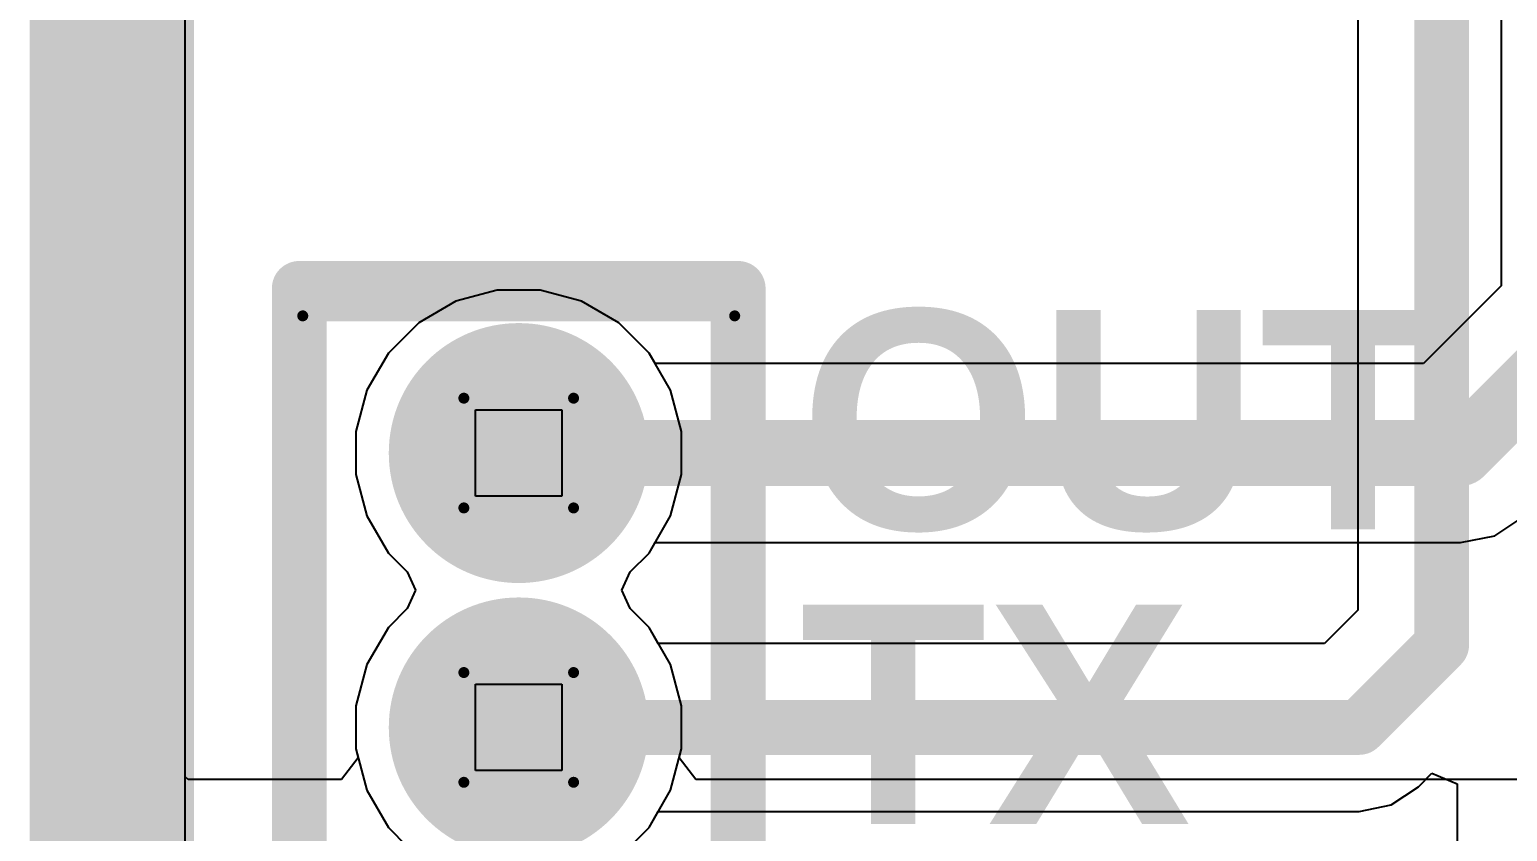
# Model space of a CAD drawing. Header units: inches. Extents: x -13 to 356, y -4 to 120.
# Drawn here: x -3.79 to 3.05, y 7.63 to 11.35 of the extents above; entities that cross this region are included whole.
import ezdxf

# ---------------------------------------------------------------- set-up
doc = ezdxf.new("R2010")
doc.units = ezdxf.units.IN
for name, color, linetype in [('Board_outline', 56, 'Continuous'), ('Bottom Layer', 5, 'Continuous'), ('Bottom Overlay', 54, 'Continuous'), ('Bottom Solder', 6, 'Continuous'), ('Drill Drawing', 1, 'Continuous'), ('GND', 16, 'Continuous'), ('Keep-Out Layer', 6, 'Continuous'), ('Mechanical 15', 56, 'Continuous'), ('Multi-Layer', 9, 'Continuous'), ('Pad Holes', 156, 'Continuous'), ('POWER', 76, 'Continuous'), ('Top Layer', 1, 'Continuous'), ('Top Overlay', 2, 'Continuous'), ('Top Solder', 216, 'Continuous')]:
    doc.layers.add(name, color=color, linetype=linetype)
doc.styles.add('Arial_Bold', font='', dxfattribs={"height": 0.2})
doc.styles.get('Arial_Bold').set_extended_font_data('Arial', bold=True)

# ---------------------------------------------------------------- blocks, each defined once
blk = doc.blocks.new('HDR_TH_5P_P1_27_V_M_1')
at = {"layer": 'Bottom Layer'}
blk.add_hatch(color=5, dxfattribs=at).paths.add_polyline_path([(-3.04, 0.5), (-2.04, 0.5), (-2.04, -0.5), (-3.04, -0.5)])
h = blk.add_hatch(color=5, dxfattribs=at)
edge = h.paths.add_edge_path()
edge.add_arc((-1.27, 0), 0.5, 0, 360)
h = blk.add_hatch(color=5, dxfattribs=at)
edge = h.paths.add_edge_path()
edge.add_arc((0, 0), 0.5, 0, 360)
h = blk.add_hatch(color=5, dxfattribs=at)
edge = h.paths.add_edge_path()
edge.add_arc((1.27, 0), 0.5, 0, 360)
h = blk.add_hatch(color=5, dxfattribs=at)
edge = h.paths.add_edge_path()
edge.add_arc((2.54, 0), 0.5, 0, 360)
at = {"layer": 'Bottom Solder'}
blk.add_hatch(color=6, dxfattribs=at).paths.add_polyline_path([(-3.1416, 0.6016), (-1.9384, 0.6016), (-1.9384, -0.6016), (-3.1416, -0.6016)])
h = blk.add_hatch(color=6, dxfattribs=at)
edge = h.paths.add_edge_path()
edge.add_arc((-1.27, 0), 0.6016, 0, 360)
h = blk.add_hatch(color=6, dxfattribs=at)
edge = h.paths.add_edge_path()
edge.add_arc((0, 0), 0.6016, 0, 360)
h = blk.add_hatch(color=6, dxfattribs=at)
edge = h.paths.add_edge_path()
edge.add_arc((1.27, 0), 0.6016, 0, 360)
h = blk.add_hatch(color=6, dxfattribs=at)
edge = h.paths.add_edge_path()
edge.add_arc((2.54, 0), 0.6016, 0, 360)
at = {"layer": 'GND'}
blk.add_hatch(color=16, dxfattribs=at).paths.add_polyline_path([(-3.04, 0.5), (-2.04, 0.5), (-2.04, -0.5), (-3.04, -0.5)])
h = blk.add_hatch(color=16, dxfattribs=at)
edge = h.paths.add_edge_path()
edge.add_arc((-1.27, 0), 0.5, 0, 360)
h = blk.add_hatch(color=16, dxfattribs=at)
edge = h.paths.add_edge_path()
edge.add_arc((0, 0), 0.5, 0, 360)
h = blk.add_hatch(color=16, dxfattribs=at)
edge = h.paths.add_edge_path()
edge.add_arc((1.27, 0), 0.5, 0, 360)
h = blk.add_hatch(color=16, dxfattribs=at)
edge = h.paths.add_edge_path()
edge.add_arc((2.54, 0), 0.5, 0, 360)
at = {"layer": 'Multi-Layer'}
blk.add_hatch(color=9, dxfattribs=at).paths.add_polyline_path([(-3.04, 0.5), (-2.04, 0.5), (-2.04, -0.5), (-3.04, -0.5)])
h = blk.add_hatch(color=9, dxfattribs=at)
edge = h.paths.add_edge_path()
edge.add_arc((-1.27, 0), 0.5, 0, 360)
h = blk.add_hatch(color=9, dxfattribs=at)
edge = h.paths.add_edge_path()
edge.add_arc((0, 0), 0.5, 0, 360)
h = blk.add_hatch(color=9, dxfattribs=at)
edge = h.paths.add_edge_path()
edge.add_arc((1.27, 0), 0.5, 0, 360)
h = blk.add_hatch(color=9, dxfattribs=at)
edge = h.paths.add_edge_path()
edge.add_arc((2.54, 0), 0.5, 0, 360)
at = {"layer": 'Pad Holes'}
h = blk.add_hatch(color=7, dxfattribs=at)
edge = h.paths.add_edge_path()
edge.add_arc((-2.54, 0), 0.35, 0, 360)
h = blk.add_hatch(color=7, dxfattribs=at)
edge = h.paths.add_edge_path()
edge.add_arc((-1.27, 0), 0.35, 0, 360)
h = blk.add_hatch(color=7, dxfattribs=at)
edge = h.paths.add_edge_path()
edge.add_arc((0, 0), 0.35, 0, 360)
h = blk.add_hatch(color=7, dxfattribs=at)
edge = h.paths.add_edge_path()
edge.add_arc((1.27, 0), 0.35, 0, 360)
h = blk.add_hatch(color=7, dxfattribs=at)
edge = h.paths.add_edge_path()
edge.add_arc((2.54, 0), 0.35, 0, 360)
at = {"layer": 'POWER'}
blk.add_hatch(color=76, dxfattribs=at).paths.add_polyline_path([(-3.04, 0.5), (-2.04, 0.5), (-2.04, -0.5), (-3.04, -0.5)])
h = blk.add_hatch(color=76, dxfattribs=at)
edge = h.paths.add_edge_path()
edge.add_arc((-1.27, 0), 0.5, 0, 360)
h = blk.add_hatch(color=76, dxfattribs=at)
edge = h.paths.add_edge_path()
edge.add_arc((0, 0), 0.5, 0, 360)
h = blk.add_hatch(color=76, dxfattribs=at)
edge = h.paths.add_edge_path()
edge.add_arc((1.27, 0), 0.5, 0, 360)
h = blk.add_hatch(color=76, dxfattribs=at)
edge = h.paths.add_edge_path()
edge.add_arc((2.54, 0), 0.5, 0, 360)
at = {"layer": 'Top Layer'}
blk.add_hatch(color=1, dxfattribs=at).paths.add_polyline_path([(-3.04, 0.5), (-2.04, 0.5), (-2.04, -0.5), (-3.04, -0.5)])
h = blk.add_hatch(color=1, dxfattribs=at)
edge = h.paths.add_edge_path()
edge.add_arc((-1.27, 0), 0.5, 0, 360)
h = blk.add_hatch(color=1, dxfattribs=at)
edge = h.paths.add_edge_path()
edge.add_arc((0, 0), 0.5, 0, 360)
h = blk.add_hatch(color=1, dxfattribs=at)
edge = h.paths.add_edge_path()
edge.add_arc((1.27, 0), 0.5, 0, 360)
h = blk.add_hatch(color=1, dxfattribs=at)
edge = h.paths.add_edge_path()
edge.add_arc((2.54, 0), 0.5, 0, 360)
at = {"layer": 'Top Solder'}
blk.add_hatch(color=216, dxfattribs=at).paths.add_polyline_path([(-3.1416, 0.6016), (-1.9384, 0.6016), (-1.9384, -0.6016), (-3.1416, -0.6016)])
h = blk.add_hatch(color=216, dxfattribs=at)
edge = h.paths.add_edge_path()
edge.add_arc((-1.27, 0), 0.6016, 0, 360)
h = blk.add_hatch(color=216, dxfattribs=at)
edge = h.paths.add_edge_path()
edge.add_arc((0, 0), 0.6016, 0, 360)
h = blk.add_hatch(color=216, dxfattribs=at)
edge = h.paths.add_edge_path()
edge.add_arc((1.27, 0), 0.6016, 0, 360)
h = blk.add_hatch(color=216, dxfattribs=at)
edge = h.paths.add_edge_path()
edge.add_arc((2.54, 0), 0.6016, 0, 360)
at = {"layer": 'Mechanical 15'}
for p, q in [((-2.74, 0.2), (-2.74, 0.2)), ((-2.74, 0.2), (-2.34, 0.2)), ((-2.74, -0.2), (-2.74, 0.2)), ((-2.34, 0.2), (-2.34, -0.2)), ((-1.47, 0.2), (-1.47, 0.2)), ((-1.47, 0.2), (-1.07, 0.2)), ((-1.47, -0.2), (-1.47, 0.2)), ((-1.07, 0.2), (-1.07, -0.2)), ((-0.2, 0.2), (-0.2, 0.2)), ((-0.2, 0.2), (0.2, 0.2)), ((-0.2, -0.2), (-0.2, 0.2)), ((0.2, 0.2), (0.2, -0.2)), ((1.07, 0.2), (1.07, 0.2)), ((1.07, 0.2), (1.47, 0.2)), ((1.07, -0.2), (1.07, 0.2)), ((1.47, 0.2), (1.47, -0.2)), ((2.34, 0.2), (2.34, 0.2)), ((2.34, 0.2), (2.74, 0.2)), ((2.34, -0.2), (2.34, 0.2)), ((2.74, 0.2), (2.74, -0.2)), ((-2.34, -0.2), (-2.74, -0.2)), ((-1.07, -0.2), (-1.47, -0.2)), ((0.2, -0.2), (-0.2, -0.2)), ((1.47, -0.2), (1.07, -0.2)), ((2.74, -0.2), (2.34, -0.2)), ((-3.1993, -0.9418), (-3.2342, -0.9757)), ((-3.1507, -0.9418), (-3.1993, -0.9418)), ((-3.1157, -0.9757), (-3.1507, -0.9418)), ((-3.2342, -0.9757), (-3.2349, -1)), ((-3.2349, -1), (-3.2349, -1)), ((-3.2349, -1), (-3.2342, -1.0244)), ((-3.2342, -1.0244), (-3.1993, -1.0583)), ((-3.1506, -1.0583), (-3.1157, -1.0243)), ((-3.115, -1), (-3.1157, -0.9757)), ((-3.1157, -1.0243), (-3.115, -1)), ((-3.115, -1), (-3.115, -1)), ((-3.1993, -1.0583), (-3.1506, -1.0583))]:
    blk.add_line(p, q, dxfattribs=at)
for points in [[(-3.175, 1, 0.0508, 0.0508, 0), (-3.175, -1, 0.0508, 0.0508, 0)], [(-3.175, 1, 0.0508, 0.0508, 0), (3.175, 1, 0.0508, 0.0508, 0)], [(3.175, 1, 0.0508, 0.0508, 0), (3.175, -1, 0.0508, 0.0508, 0)], [(-3.175, -1, 0.0508, 0.0508, 0), (3.175, -1, 0.0508, 0.0508, 0)]]:
    blk.add_lwpolyline(points, format="xyseb", dxfattribs=at)
for points in [[(-3.1877, 1, 0.0254, 0.0254, 1), (-3.1623, 1, 0.0254, 0.0254, 1)], [(-3.1877, 1, 0.0254, 0.0254, 1), (-3.1623, 1, 0.0254, 0.0254, 1)], [(3.1623, 1, 0.0254, 0.0254, 1), (3.1877, 1, 0.0254, 0.0254, 1)], [(3.1623, 1, 0.0254, 0.0254, 1), (3.1877, 1, 0.0254, 0.0254, 1)], [(-3.1877, -1, 0.0254, 0.0254, 1), (-3.1623, -1, 0.0254, 0.0254, 1)], [(-3.1877, -1, 0.0254, 0.0254, 1), (-3.1623, -1, 0.0254, 0.0254, 1)], [(3.1623, -1, 0.0254, 0.0254, 1), (3.1877, -1, 0.0254, 0.0254, 1)], [(3.1623, -1, 0.0254, 0.0254, 1), (3.1877, -1, 0.0254, 0.0254, 1)]]:
    blk.add_lwpolyline(points, format="xyseb", close=True, dxfattribs=at)
at = {"layer": 'Top Overlay'}
for points in [[(-3.302, 1.016, 0.254, 0.254, 0), (-3.302, -1.016, 0.254, 0.254, 0)], [(-3.302, 1.016, 0.254, 0.254, 0), (3.302, 1.016, 0.254, 0.254, 0)], [(3.302, 1.016, 0.254, 0.254, 0), (3.302, -1.016, 0.254, 0.254, 0)], [(-3.302, -1.016, 0.254, 0.254, 0), (3.302, -1.016, 0.254, 0.254, 0)]]:
    blk.add_lwpolyline(points, format="xyseb", dxfattribs=at)
for points in [[(-3.3655, 1.016, 0.127, 0.127, 1), (-3.2385, 1.016, 0.127, 0.127, 1)], [(-3.3655, 1.016, 0.127, 0.127, 1), (-3.2385, 1.016, 0.127, 0.127, 1)], [(3.2385, 1.016, 0.127, 0.127, 1), (3.3655, 1.016, 0.127, 0.127, 1)], [(3.2385, 1.016, 0.127, 0.127, 1), (3.3655, 1.016, 0.127, 0.127, 1)], [(-3.3655, -1.016, 0.127, 0.127, 1), (-3.2385, -1.016, 0.127, 0.127, 1)], [(-3.3655, -1.016, 0.127, 0.127, 1), (-3.2385, -1.016, 0.127, 0.127, 1)], [(3.2385, -1.016, 0.127, 0.127, 1), (3.3655, -1.016, 0.127, 0.127, 1)], [(3.2385, -1.016, 0.127, 0.127, 1), (3.3655, -1.016, 0.127, 0.127, 1)]]:
    blk.add_lwpolyline(points, format="xyseb", close=True, dxfattribs=at)

msp = doc.modelspace()

# ---------------------------------------------------------------- linework, layer by layer
at = {"layer": 'Board_outline'}
for points in [[(-3.4089, -2.0833, 0.762, 0.762, 0), (-3.4089, 42.6767, 0.762, 0.762, 0)], [(-3.4089, -2.0833, 0.762, 0.762, 0), (-3.4089, 42.6767, 0.762, 0.762, 0)], [(-3.4089, -2.0833, 0.762, 0.762, 0), (-3.4089, 42.6767, 0.762, 0.762, 0)], [(-3.4089, -2.1087, 0.762, 0.762, 0), (-3.4089, 42.6513, 0.762, 0.762, 0)]]:
    msp.add_lwpolyline(points, format="xyseb", dxfattribs=at)
at = {"layer": 'Bottom Layer'}
for p, q in [((-3.0702, -2.0604), (-3.0702, 42.6767)), ((2.3596, 19.7685), (2.3596, 8.6581)), ((-1.6244, 10.1393), (-1.8162, 10.0879)), ((-1.4259, 10.1393), (-1.6244, 10.1393)), ((-1.2341, 10.0879), (-1.4259, 10.1393)), ((-1.8162, 10.0879), (-1.9881, 9.9887)), ((-1.0622, 9.9887), (-1.2341, 10.0879)), ((-1.9881, 9.9887), (-2.1285, 9.8483)), ((-0.9218, 9.8483), (-1.0622, 9.9887)), ((-2.1285, 9.8483), (-2.2277, 9.6763)), ((-0.8225, 9.6763), (-0.9218, 9.8483)), ((-2.2277, 9.6763), (-2.2791, 9.4846)), ((-0.7711, 9.4846), (-0.8225, 9.6763)), ((-2.2791, 9.4846), (-2.2791, 9.286)), ((-0.7711, 9.286), (-0.7711, 9.4846)), ((-2.2791, 9.286), (-2.2277, 9.0943)), ((-0.8225, 9.0943), (-0.7711, 9.286)), ((-2.2277, 9.0943), (-2.1285, 8.9223)), ((-0.9218, 8.9223), (-0.8225, 9.0943)), ((-2.1285, 8.9223), (-2.0409, 8.8348)), ((-1.0093, 8.8348), (-0.9218, 8.9223)), ((-2.0409, 8.8348), (-2.0025, 8.7503)), ((-1.0478, 8.7503), (-1.0093, 8.8348)), ((-2.0025, 8.7503), (-2.0409, 8.6658)), ((-1.0093, 8.6658), (-1.0478, 8.7503)), ((-2.0409, 8.6658), (-2.1285, 8.5783)), ((-0.9218, 8.5783), (-1.0093, 8.6658)), ((2.3596, 8.6581), (2.2052, 8.5038)), ((-2.1285, 8.5783), (-2.2277, 8.4063)), ((-0.8788, 8.5038), (-0.9218, 8.5783)), ((2.2052, 8.5038), (-0.8788, 8.5038)), ((-2.2277, 8.4063), (-2.2791, 8.2146)), ((-2.2791, 8.2146), (-2.2791, 8.016)), ((-2.2791, 8.016), (-2.2277, 7.8243)), ((2.6408, 7.8406), (2.7031, 7.9029)), ((2.7031, 7.9029), (2.8205, 7.8543)), ((-2.2277, 7.8243), (-2.1285, 7.6523)), ((2.5148, 7.7564), (2.6408, 7.8406)), ((2.8205, 7.8543), (2.8205, 7.3919)), ((2.3661, 7.7268), (2.5148, 7.7564)), ((-0.9218, 7.6523), (-0.8788, 7.7268)), ((-0.8788, 7.7268), (2.3661, 7.7268)), ((-2.1285, 7.6523), (-2.0409, 7.5648)), ((-1.0093, 7.5648), (-0.9218, 7.6523))]:
    msp.add_line(p, q, dxfattribs=at)
for points in [[(2.7481, 8.4972, 0.254, 0.254, 0), (2.7481, 19.7685, 0.254, 0.254, 0)], [(2.3661, 8.1153, 0.254, 0.254, 0), (2.7481, 8.4972, 0.254, 0.254, 0)], [(-1.5251, 8.1153, 0.254, 0.254, 0), (2.3661, 8.1153, 0.254, 0.254, 0)]]:
    msp.add_lwpolyline(points, format="xyseb", dxfattribs=at)
for points in [[(2.6846, 8.4972, 0.127, 0.127, 1), (2.8116, 8.4972, 0.127, 0.127, 1)], [(2.6846, 8.4972, 0.127, 0.127, 1), (2.8116, 8.4972, 0.127, 0.127, 1)], [(-1.5886, 8.1153, 0.127, 0.127, 1), (-1.4616, 8.1153, 0.127, 0.127, 1)], [(2.3026, 8.1153, 0.127, 0.127, 1), (2.4296, 8.1153, 0.127, 0.127, 1)], [(2.3026, 8.1153, 0.127, 0.127, 1), (2.4296, 8.1153, 0.127, 0.127, 1)]]:
    msp.add_lwpolyline(points, format="xyseb", close=True, dxfattribs=at)
at = {"layer": 'Bottom Overlay'}
msp.add_lwpolyline([(-3.4089, -2.0833, 0.762, 0.762, 0), (-3.4089, 42.6767, 0.762, 0.762, 0)], format="xyseb", dxfattribs=at)
at = {"layer": 'Drill Drawing'}
for points in [[(-1.7791, 9.6393, 0.0508, 0.0508, 0), (-1.2711, 9.6393, 0.0508, 0.0508, 0)], [(-1.7791, 9.1313, 0.0508, 0.0508, 0), (-1.7791, 9.6393, 0.0508, 0.0508, 0)], [(-1.2711, 9.1313, 0.0508, 0.0508, 0), (-1.2711, 9.6393, 0.0508, 0.0508, 0)], [(-1.7791, 9.1313, 0.0508, 0.0508, 0), (-1.2711, 9.1313, 0.0508, 0.0508, 0)], [(-1.7791, 8.3693, 0.0508, 0.0508, 0), (-1.2711, 8.3693, 0.0508, 0.0508, 0)], [(-1.7791, 7.8613, 0.0508, 0.0508, 0), (-1.7791, 8.3693, 0.0508, 0.0508, 0)], [(-1.2711, 7.8613, 0.0508, 0.0508, 0), (-1.2711, 8.3693, 0.0508, 0.0508, 0)], [(-1.7791, 7.8613, 0.0508, 0.0508, 0), (-1.2711, 7.8613, 0.0508, 0.0508, 0)]]:
    msp.add_lwpolyline(points, format="xyseb", dxfattribs=at)
for points in [[(-1.7918, 9.6393, 0.0254, 0.0254, 1), (-1.7664, 9.6393, 0.0254, 0.0254, 1)], [(-1.7918, 9.6393, 0.0254, 0.0254, 1), (-1.7664, 9.6393, 0.0254, 0.0254, 1)], [(-1.2838, 9.6393, 0.0254, 0.0254, 1), (-1.2584, 9.6393, 0.0254, 0.0254, 1)], [(-1.2838, 9.6393, 0.0254, 0.0254, 1), (-1.2584, 9.6393, 0.0254, 0.0254, 1)], [(-1.7918, 9.1313, 0.0254, 0.0254, 1), (-1.7664, 9.1313, 0.0254, 0.0254, 1)], [(-1.7918, 9.1313, 0.0254, 0.0254, 1), (-1.7664, 9.1313, 0.0254, 0.0254, 1)], [(-1.2838, 9.1313, 0.0254, 0.0254, 1), (-1.2584, 9.1313, 0.0254, 0.0254, 1)], [(-1.2838, 9.1313, 0.0254, 0.0254, 1), (-1.2584, 9.1313, 0.0254, 0.0254, 1)], [(-1.7918, 8.3693, 0.0254, 0.0254, 1), (-1.7664, 8.3693, 0.0254, 0.0254, 1)], [(-1.7918, 8.3693, 0.0254, 0.0254, 1), (-1.7664, 8.3693, 0.0254, 0.0254, 1)], [(-1.2838, 8.3693, 0.0254, 0.0254, 1), (-1.2584, 8.3693, 0.0254, 0.0254, 1)], [(-1.2838, 8.3693, 0.0254, 0.0254, 1), (-1.2584, 8.3693, 0.0254, 0.0254, 1)], [(-1.7918, 7.8613, 0.0254, 0.0254, 1), (-1.7664, 7.8613, 0.0254, 0.0254, 1)], [(-1.7918, 7.8613, 0.0254, 0.0254, 1), (-1.7664, 7.8613, 0.0254, 0.0254, 1)], [(-1.2838, 7.8613, 0.0254, 0.0254, 1), (-1.2584, 7.8613, 0.0254, 0.0254, 1)], [(-1.2838, 7.8613, 0.0254, 0.0254, 1), (-1.2584, 7.8613, 0.0254, 0.0254, 1)]]:
    msp.add_lwpolyline(points, format="xyseb", close=True, dxfattribs=at)
at = {"layer": 'GND'}
for p, q in [((-3.0702, -2.0604), (-3.0702, 42.6767)), ((-1.6244, 10.1393), (-1.8162, 10.0879)), ((-1.4259, 10.1393), (-1.6244, 10.1393)), ((-1.2341, 10.0879), (-1.4259, 10.1393)), ((-1.8162, 10.0879), (-1.9881, 9.9887)), ((-1.0622, 9.9887), (-1.2341, 10.0879)), ((-1.9881, 9.9887), (-2.1285, 9.8483)), ((-0.9218, 9.8483), (-1.0622, 9.9887)), ((-2.1285, 9.8483), (-2.2277, 9.6763)), ((-0.8225, 9.6763), (-0.9218, 9.8483)), ((-2.2277, 9.6763), (-2.2791, 9.4846)), ((-0.7711, 9.4846), (-0.8225, 9.6763)), ((-2.2791, 9.4846), (-2.2791, 9.286)), ((-0.7711, 9.286), (-0.7711, 9.4846)), ((-2.2791, 9.286), (-2.2277, 9.0943)), ((-0.8225, 9.0943), (-0.7711, 9.286)), ((-2.2277, 9.0943), (-2.1285, 8.9223)), ((-0.9218, 8.9223), (-0.8225, 9.0943)), ((-2.1285, 8.9223), (-2.0409, 8.8348)), ((-1.0093, 8.8348), (-0.9218, 8.9223)), ((-2.0409, 8.8348), (-2.0025, 8.7503)), ((-1.0478, 8.7503), (-1.0093, 8.8348)), ((-2.0025, 8.7503), (-2.0409, 8.6658)), ((-1.0093, 8.6658), (-1.0478, 8.7503)), ((-2.0409, 8.6658), (-2.1285, 8.5783)), ((-0.9218, 8.5783), (-1.0093, 8.6658)), ((-2.1285, 8.5783), (-2.2277, 8.4063)), ((-0.8225, 8.4063), (-0.9218, 8.5783)), ((-2.2277, 8.4063), (-2.2791, 8.2146)), ((-0.7711, 8.2146), (-0.8225, 8.4063)), ((-2.2791, 8.2146), (-2.2791, 8.016)), ((-0.7711, 8.016), (-0.7711, 8.2146)), ((-2.2791, 8.016), (-2.2277, 7.8243)), ((-0.8225, 7.8243), (-0.7711, 8.016)), ((-2.2277, 7.8243), (-2.1285, 7.6523)), ((-0.9218, 7.6523), (-0.8225, 7.8243)), ((-2.1285, 7.6523), (-2.0409, 7.5648)), ((-1.0093, 7.5648), (-0.9218, 7.6523))]:
    msp.add_line(p, q, dxfattribs=at)
at = {"layer": 'Keep-Out Layer'}
msp.add_lwpolyline([(-3.4089, -2.0833, 0.1565, 0.1565, 0), (-3.4089, 42.6767, 0.1565, 0.1565, 0)], format="xyseb", dxfattribs=at)
msp.add_lwpolyline([(-3.4089, -2.0833, 0.1565, 0.1565, 0), (-3.4089, 42.6767, 0.1565, 0.1565, 0)], format="xyseb", dxfattribs=at)
at = {"layer": 'POWER'}
for p, q in [((-3.0702, 7.8863), (-3.0702, 42.6767)), ((-1.6244, 10.1393), (-1.8162, 10.0879)), ((-1.4259, 10.1393), (-1.6244, 10.1393)), ((-1.2341, 10.0879), (-1.4259, 10.1393)), ((-1.8162, 10.0879), (-1.9881, 9.9887)), ((-1.0622, 9.9887), (-1.2341, 10.0879)), ((-1.9881, 9.9887), (-2.1285, 9.8483)), ((-0.9218, 9.8483), (-1.0622, 9.9887)), ((-2.1285, 9.8483), (-2.2277, 9.6763)), ((-0.8225, 9.6763), (-0.9218, 9.8483)), ((-2.2277, 9.6763), (-2.2791, 9.4846)), ((-0.7711, 9.4846), (-0.8225, 9.6763)), ((-2.2791, 9.4846), (-2.2791, 9.286)), ((-0.7711, 9.286), (-0.7711, 9.4846)), ((-2.2791, 9.286), (-2.2277, 9.0943)), ((-0.8225, 9.0943), (-0.7711, 9.286)), ((-2.2277, 9.0943), (-2.1285, 8.9223)), ((-0.9218, 8.9223), (-0.8225, 9.0943)), ((-2.1285, 8.9223), (-2.0409, 8.8348)), ((-1.0093, 8.8348), (-0.9218, 8.9223)), ((-2.0409, 8.8348), (-2.0025, 8.7503)), ((-1.0478, 8.7503), (-1.0093, 8.8348)), ((-2.0025, 8.7503), (-2.0409, 8.6658)), ((-1.0093, 8.6658), (-1.0478, 8.7503)), ((-2.0409, 8.6658), (-2.1285, 8.5783)), ((-0.9218, 8.5783), (-1.0093, 8.6658)), ((-2.1285, 8.5783), (-2.2277, 8.4063)), ((-0.8225, 8.4063), (-0.9218, 8.5783)), ((-2.2277, 8.4063), (-2.2791, 8.2146)), ((-0.7711, 8.2146), (-0.8225, 8.4063)), ((-2.2791, 8.2146), (-2.2791, 8.016)), ((-0.7711, 8.016), (-0.7711, 8.2146)), ((-2.2791, 8.016), (-2.2681, 7.975)), ((-0.7821, 7.975), (-0.7711, 8.016)), ((-2.2681, 7.975), (-2.3455, 7.8743)), ((-0.7048, 7.8743), (-0.7821, 7.975)), ((-3.0555, 7.8743), (-3.0702, 7.8863)), ((-2.3455, 7.8743), (-3.0555, 7.8743)), ((6.9875, 7.8743), (-0.7048, 7.8743))]:
    msp.add_line(p, q, dxfattribs=at)
at = {"layer": 'Top Layer'}
for p, q in [((-3.0702, -2.0604), (-3.0702, 42.6767)), ((3.0236, 16.9001), (3.0236, 10.1593)), ((-1.6244, 10.1393), (-1.8162, 10.0879)), ((-1.4259, 10.1393), (-1.6244, 10.1393)), ((-1.2341, 10.0879), (-1.4259, 10.1393)), ((3.0236, 10.1593), (2.6639, 9.7997)), ((-1.8162, 10.0879), (-1.9881, 9.9887)), ((-1.0622, 9.9887), (-1.2341, 10.0879)), ((-1.9881, 9.9887), (-2.1285, 9.8483)), ((-0.9218, 9.8483), (-1.0622, 9.9887)), ((-2.1285, 9.8483), (-2.2277, 9.6763)), ((-0.8937, 9.7997), (-0.9218, 9.8483)), ((2.6639, 9.7997), (-0.8937, 9.7997)), ((-2.2277, 9.6763), (-2.2791, 9.4846)), ((-2.2791, 9.4846), (-2.2791, 9.286)), ((-2.2791, 9.286), (-2.2277, 9.0943)), ((-2.2277, 9.0943), (-2.1285, 8.9223)), ((2.9941, 9.0025), (3.1286, 9.0923)), ((-0.9218, 8.9223), (-0.8937, 8.9709)), ((-0.8937, 8.9709), (2.8356, 8.9709)), ((2.8356, 8.9709), (2.9941, 9.0025)), ((-2.1285, 8.9223), (-2.0409, 8.8348)), ((-1.0093, 8.8348), (-0.9218, 8.9223)), ((-2.0409, 8.8348), (-2.0025, 8.7503)), ((-1.0478, 8.7503), (-1.0093, 8.8348)), ((-2.0025, 8.7503), (-2.0409, 8.6658)), ((-1.0093, 8.6658), (-1.0478, 8.7503)), ((-2.0409, 8.6658), (-2.1285, 8.5783)), ((-0.9218, 8.5783), (-1.0093, 8.6658)), ((-2.1285, 8.5783), (-2.2277, 8.4063)), ((-0.8225, 8.4063), (-0.9218, 8.5783)), ((-2.2277, 8.4063), (-2.2791, 8.2146)), ((-0.7711, 8.2146), (-0.8225, 8.4063)), ((-2.2791, 8.2146), (-2.2791, 8.016)), ((-0.7711, 8.016), (-0.7711, 8.2146)), ((-2.2791, 8.016), (-2.2277, 7.8243)), ((-0.8225, 7.8243), (-0.7711, 8.016)), ((-2.2277, 7.8243), (-2.1285, 7.6523)), ((-0.9218, 7.6523), (-0.8225, 7.8243)), ((-2.1285, 7.6523), (-2.0409, 7.5648)), ((-1.0093, 7.5648), (-0.9218, 7.6523))]:
    msp.add_line(p, q, dxfattribs=at)
for points in [[(2.8356, 9.3853, 0.3048, 0.3048, 0), (3.4379, 9.9877, 0.3048, 0.3048, 0)], [(-1.5251, 9.3853, 0.3048, 0.3048, 0), (2.8356, 9.3853, 0.3048, 0.3048, 0)]]:
    msp.add_lwpolyline(points, format="xyseb", dxfattribs=at)
for points in [[(-1.6013, 9.3853, 0.1524, 0.1524, 1), (-1.4489, 9.3853, 0.1524, 0.1524, 1)], [(2.7594, 9.3853, 0.1524, 0.1524, 1), (2.9118, 9.3853, 0.1524, 0.1524, 1)], [(2.7594, 9.3853, 0.1524, 0.1524, 1), (2.9118, 9.3853, 0.1524, 0.1524, 1)]]:
    msp.add_lwpolyline(points, format="xyseb", close=True, dxfattribs=at)
at = {"layer": 'Top Overlay'}
msp.add_lwpolyline([(-3.4089, -2.1087, 0.762, 0.762, 0), (-3.4089, 42.6513, 0.762, 0.762, 0)], format="xyseb", dxfattribs=at)

# ---------------------------------------------------------------- block references
at = {"rotation": 90}
msp.add_blockref('HDR_TH_5P_P1_27_V_M_1', (-1.5251, 6.8453), dxfattribs=at)

# ---------------------------------------------------------------- texts
at = {"layer": 'Top Overlay', "style": 'Arial_Bold'}
for s, p in [('OUT', (-0.2246, 9.0317)), ('TX', (-0.2246, 7.6677))]:
    msp.add_text(s, height=1.016, rotation=360, dxfattribs=at).set_placement(p)

doc.saveas('drawing.dxf')
